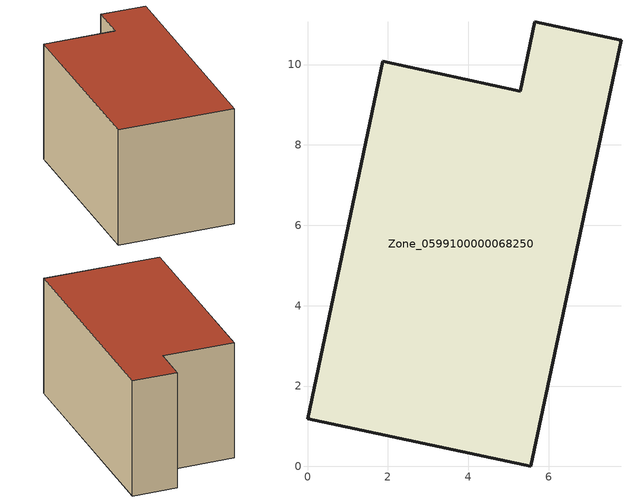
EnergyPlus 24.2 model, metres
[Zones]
Zone_0599100000068250
 floor ground (C_G): 5.56,0 0,1.19 1.87,10.08 5.29,9.34 5.66,11.07 7.8,10.61 z0
 wall outside (C_F): 5.66,11.07 5.29,9.34 1.87,10.08 0,1.19 5.56,0 7.8,10.61 5.66,11.07 z0:5.92
 roof outside (C_R): 5.56,0 7.8,10.61 5.66,11.07 5.29,9.34 1.87,10.08 0,1.19 z5.92
[BUILDING]
Pand.0599100000068250: North Axis=0; Terrain=City; Loads Convergence Tolerance Value=0.04; Temperature Convergence Tolerance Value=0.4; Solar Distribution=FullExterior; Maximum Number of Warmup Days=25; Minimum Number of Warmup Days=1
[Site:Location]
Rotterdam.The.Hague.AP_ZH_NLD Design_Conditions: Latitude=51.96; Longitude=4.45; Time Zone=1; Elevation=-4.5
[SITE:GROUNDTEMPERATURE:BUILDINGSURFACE]
18, 18, 18, 18, 18, 18, 18, 18, 18, 18, 18, 18
[MATERIAL] Thermal Absorptance=0.9; Solar Absorptance=0.7; Visible Absorptance=0.7
Name | Roughness | Thickness | Conductivity | Density | Specific Heat
G.TI.1975-1991 | MediumSmooth | 0.15 | 0.288461 | 540 | 1210
F.TI.1975-1991 | Rough | 0.3 | 0.230769 | 1920 | 840
R.TI.1975-1991 | MediumRough | 0.2 | 0.153846 | 1500 | 1000
[CONSTRUCTION]
C_G: G.TI.1975-1991
C_F: F.TI.1975-1991
C_R: R.TI.1975-1991
[ZONE]
Zone_0599100000068250: Type=1; Multiplier=1; Ceiling Height=Autocalculate; Volume=Autocalculate; Floor Area=autocalculate; Part of Total Floor Area=Yes
[ZONEINFILTRATION:DESIGNFLOWRATE]
Infil_Zone_0599100000068250: Zone or ZoneList or Space or SpaceList=Zone_0599100000068250; Schedule=AlwaysOn; Design Flow Rate Calculation Method=Flow/Area; Flow Rate per Floor Area=0.003; Constant Term Coefficient=1; Temperature Term Coefficient=0; Velocity Term Coefficient=0; Velocity Squared Term Coefficient=0
[HVACTEMPLATE:ZONE:IDEALLOADSAIRSYSTEM]
Zone_0599100000068250: Maximum Heating Supply Air Temperature=50; Minimum Cooling Supply Air Temperature=13; Maximum Heating Supply Air Humidity Ratio=0.0156; Minimum Cooling Supply Air Humidity Ratio=0.0077; Heating Limit=NoLimit; Cooling Limit=NoLimit; Dehumidification Control Type=ConstantSensibleHeatRatio; Cooling Sensible Heat Ratio=0.7; Dehumidification Setpoint=60; Humidification Control Type=None; Humidification Setpoint=30; Outdoor Air Method=None; Outdoor Air Flow Rate per Person=0.00944; Outdoor Air Flow Rate per Zone Floor Area=0; Outdoor Air Flow Rate per Zone=0; Demand Controlled Ventilation Type=None; Outdoor Air Economizer Type=NoEconomizer; Heat Recovery Type=None; Sensible Heat Recovery Effectiveness=0.7; Latent Heat Recovery Effectiveness=0.65
[ZONECONTROL:THERMOSTAT]
ThermostatControl_Zone_0599100000068250: Zone or ZoneList=Zone_0599100000068250; Control Type Schedule=DualSetpointControlType; Control 1=Thermostat_Zone_0599100000068250; Temperature Difference Between Cutout And Setpoint=0
[THERMOSTATSETPOINT:DUALSETPOINT]
Thermostat_Zone_0599100000068250: Heating Setpoint Temperature Schedule=HeatingSetpoint_Zone_0599100000068250; Cooling Setpoint Temperature Schedule=CoolingSetpoint_Zone_0599100000068250
[SCHEDULE:COMPACT]
HeatingSetpoint_Zone_0599100000068250: Through: 12/31, For: AllDays, Until: 24:00, 21
CoolingSetpoint_Zone_0599100000068250: Through: 12/31, For: AllDays, Until: 24:00, 24
DualSetpointControlType: Through: 12/31, For: AllDays, Until: 24:00, 4
AlwaysOn: Through: 12/31, For: AllDays, Until: 24:00, 1
